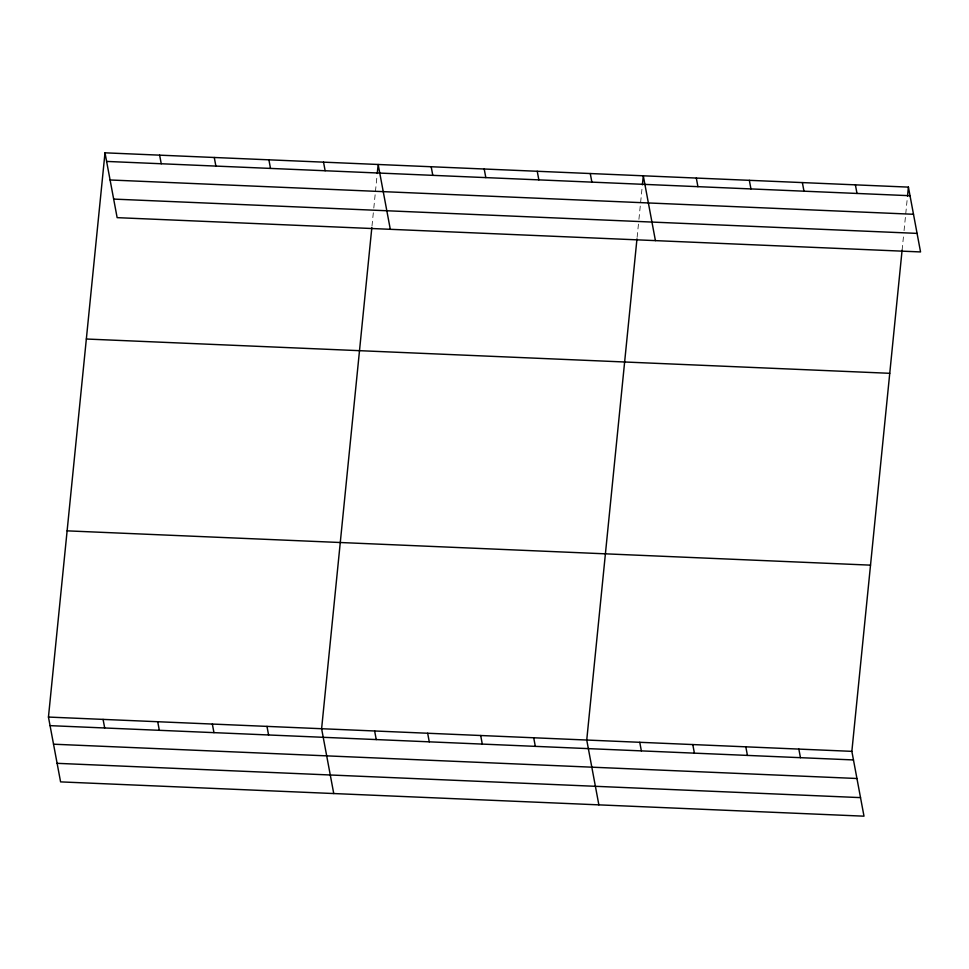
<?xml version="1.0" encoding="UTF-8"?>
<svg xmlns="http://www.w3.org/2000/svg" width="969" height="969" viewBox="0 0 969 969"><rect width="100%" height="100%" fill="white"/><g stroke="black" fill="none" stroke-linecap="round" stroke-linejoin="round"><path stroke-width="0.73" stroke-dasharray="4.84 3.63" d="M371.987 226.043L373.344 212.538M373.804 208.032L375.306 193.013M375.451 191.511L377.111 174.989M637.117 237.369L638.619 222.349M638.922 219.345L642.241 186.314M902.091 250.184L903.605 235.164M904.053 230.658L907.359 197.628"/><path stroke-width="1.45" d="M902.091 250.184L851.86 751.35L863.997 816.177L60.587 781.886L48.45 717.06L105.003 152.823L908.413 187.114L920.55 251.94L117.14 217.65L105.003 152.823M371.842 227.545L321.611 728.712L333.748 793.538M377.256 173.499L378.164 164.488L390.301 229.314M636.972 238.871L586.742 740.025L598.866 804.864M642.386 184.813L643.295 175.801L655.419 240.627M907.517 196.126L908.413 187.114M106.614 161.423L910.024 195.714M110.078 179.98L913.501 214.27M113.664 199.093L917.074 233.384M86.338 339.017L889.76 373.307M67.115 530.855L870.525 565.145M48.45 717.06L851.86 751.35M50.061 725.648L853.471 759.938M53.537 744.204L856.947 778.495M57.11 763.33L860.52 797.62M855.397 184.849L856.996 193.449M802.368 182.584L803.979 191.184M749.34 180.331L750.951 188.919M696.311 178.066L697.922 186.666M798.844 749.085L800.455 757.685M745.815 746.82L747.426 755.42M590.266 173.536L591.877 182.136M692.787 744.555L694.398 753.155M537.238 171.271L538.849 179.871M639.758 742.29L641.369 750.89M484.209 169.006L485.82 177.606M431.193 166.753L432.792 175.341M533.713 737.772L535.324 746.36M480.685 735.507L482.296 744.095M323.537 162.15L325.136 170.75M427.668 733.242L429.267 741.842M268.897 159.824L270.508 168.412M374.64 730.977L376.251 739.577M214.27 157.487L215.881 166.087M266.984 726.387L268.583 734.974M159.631 155.161L161.242 163.749M212.344 724.049L213.955 732.649M157.717 721.723L159.328 730.311M103.077 719.386L104.688 727.985"/></g></svg>
